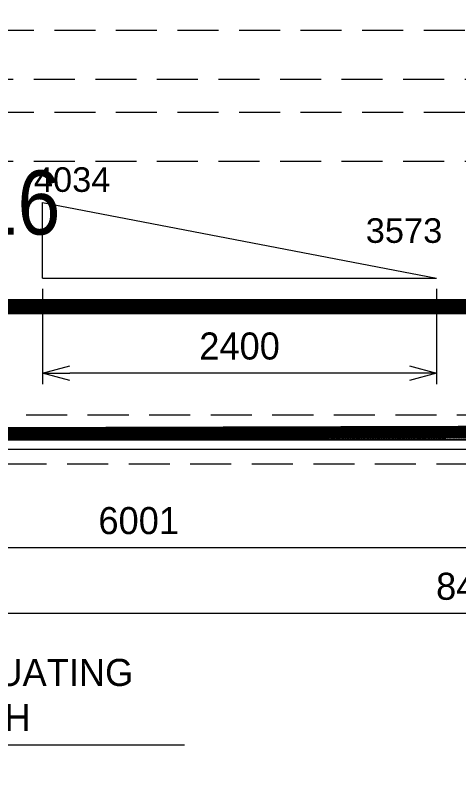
# Model space of a CAD drawing. Header units: inches. Extents: x 702888 to 852715, y 9845 to 271320.
# Drawn here: x 800492 to 803191, y 83899 to 88595 of the extents above; entities that cross this region are included whole.
import ezdxf

# ---------------------------------------------------------------- set-up
doc = ezdxf.new("R2010")
doc.units = ezdxf.units.IN
doc.header["$MEASUREMENT"] = 0
doc.header["$PDMODE"] = 34
for name, pattern in [('CENTER2', [1.125, 0.75, -0.125, 0.125, -0.125]), ('DASHED2', [0.375, 0.25, -0.125]), ('HIDDEN', [9.525, 6.35, -3.175])]:
    doc.linetypes.add(name, pattern=pattern)
doc.layers.get('0').update_dxf_attribs({"lineweight": 5})
doc.layers.get('Defpoints').update_dxf_attribs({"lineweight": 5})
for name, color, linetype, lineweight in [('AIR PIPE', 120, 'Continuous', 5), ('Beam 150x75', 55, 'Continuous', 5), ('Beam 200', 6, 'Continuous', 0), ('chain con', 52, 'Continuous', 5), ('Power track', 161, 'Continuous', 5)]:
    doc.layers.add(name, color=color, linetype=linetype, lineweight=lineweight)
doc.layers.add('FREE-6M', color=70, linetype='Continuous')
doc.styles.add('LUCIDA CONSOLE', font='swissl.ttf')
doc.dimstyles.new('D1', dxfattribs={"dimscale": 66, "dimtxt": 2.5, "dimasz": 2.5, "dimexe": 1, "dimexo": 1, "dimgap": 1.25, "dimtad": 1, "dimdec": 0, "dimdsep": 46, "dimtxsty": 'Standard', "dimblk": 'OPEN30', "dimcen": 2.5, "dimclrd": 150, "dimclre": 150, "dimclrt": 140, "dimadec": 0, "dimazin": 0, "dimtfac": 1, "dimtdec": 0, "dimtmove": 0, "dimatfit": 3, "dimfxl": 1, "dimtfill": 1, "dimlwd": 13, "dimlwe": 13, "dimarcsym": 0})

# ---------------------------------------------------------------- blocks, each defined once
blk = doc.blocks.new('A$C6ACB2806')
at = {"color": 1, "linetype": 'DASHED2', "ltscale": 1000}
blk.add_lwpolyline([(82525.4, -3675.1), (68525.4, -3675.1), (68525.4, -3375.1), (82525.4, -3375.1)], close=True, dxfattribs=at)
blk = doc.blocks.new('T6YY6')
at = {"linetype": 'CENTER2', "ltscale": 80}
blk.add_line((706263.8, 77134.1), (706263.8, 83265.3), dxfattribs=at)
for p, q in [((706201.3, 77210.4), (706201.3, 83210.4)), ((706201.3, 83210.4), (706326.3, 83210.4)), ((706326.3, 77210.4), (706326.3, 83210.4)), ((706201.3, 77210.4), (706326.3, 77210.4))]:
    blk.add_line(p, q)
at = {"linetype": 'HIDDEN'}
for p, q in [((706261, 83210.4), (706261, 77210.4)), ((706266.7, 83210.4), (706266.7, 77210.4))]:
    blk.add_line(p, q, dxfattribs=at)
blk = doc.blocks.new('65u6u76i')
at = {"color": 1}
for p, q in [((748396.7, 88210), (745996.8, 87749)), ((748396.7, 87749), (748396.7, 88210)), ((748396.7, 87749), (745996.8, 87749))]:
    blk.add_line(p, q, dxfattribs=at)
blk = doc.blocks.new('_Open30')
at = {"color": 0, "linetype": 'ByBlock', "lineweight": -2}
for p, q in [((-1, 0.268), (0, 0)), ((0, 0), (-1, -0.268)), ((0, 0), (-1, 0))]:
    blk.add_line(p, q, dxfattribs=at)
blk = doc.blocks.new('*D261')
at = {"color": 150, "lineweight": 13, "transparency": 16777216}
for p, q in [((800657.3, 86927.1), (800657.3, 86347)), ((803057.2, 86927.1), (803057.2, 86347)), ((802892.2, 86413), (800822.3, 86413))]:
    blk.add_line(p, q, dxfattribs=at)
at = {"layer": 'Defpoints', "color": 0, "transparency": 16777216}
for p in [(800657.3, 86993.1), (803057.2, 86993.1), (800657.3, 86413)]:
    blk.add_point(p, dxfattribs=at)
at = {"color": 150, "lineweight": 13, "transparency": 16777216, "xscale": 165, "yscale": 165, "zscale": 165, "rotation": 180}
blk.add_blockref('_Open30', (800657.3, 86413), dxfattribs=at)
at = {"color": 150, "lineweight": 13, "transparency": 16777216, "xscale": 165, "yscale": 165, "zscale": 165}
blk.add_blockref('_Open30', (803057.2, 86413), dxfattribs=at)
at = {"color": 140, "transparency": 16777216, "insert": (801857.2, 86578), "char_height": 165, "attachment_point": 5, "bg_fill": 3, "box_fill_scale": 1.25, "bg_fill_color": 256, "bg_fill_true_color": 13158600, "bg_fill_transparency": 0}
blk.add_mtext('2400', dxfattribs=at)
blk = doc.blocks.new('*D554')
at = {"color": 150, "lineweight": 13, "transparency": 16777216}
for p, q in [((799095.2, 85824), (799095.2, 84881.8)), ((807504.4, 85823), (807504.4, 84881.8)), ((807339.4, 84947.8), (799260.2, 84947.8))]:
    blk.add_line(p, q, dxfattribs=at)
at = {"layer": 'Defpoints', "color": 0, "transparency": 16777216}
for p in [(799095.2, 85890), (807504.4, 85889), (799095.2, 84947.8)]:
    blk.add_point(p, dxfattribs=at)
at = {"color": 150, "lineweight": 13, "transparency": 16777216, "xscale": 165, "yscale": 165, "zscale": 165, "rotation": 180}
blk.add_blockref('_Open30', (799095.2, 84947.8), dxfattribs=at)
at = {"color": 150, "lineweight": 13, "transparency": 16777216, "xscale": 165, "yscale": 165, "zscale": 165}
blk.add_blockref('_Open30', (807504.4, 84947.8), dxfattribs=at)
at = {"color": 140, "transparency": 16777216, "insert": (803299.8, 85112.8), "char_height": 165, "attachment_point": 5, "bg_fill": 3, "box_fill_scale": 1.25, "bg_fill_color": 256, "bg_fill_true_color": 13158600, "bg_fill_transparency": 0}
blk.add_mtext('8409', dxfattribs=at)
blk = doc.blocks.new('*D580')
at = {"color": 150, "lineweight": 13, "transparency": 16777216}
for p, q in [((798242.2, 86753), (798242.2, 85282.4)), ((804243.2, 86753), (804243.2, 85282.4)), ((804078.2, 85348.4), (798407.2, 85348.4))]:
    blk.add_line(p, q, dxfattribs=at)
at = {"layer": 'Defpoints', "color": 0, "transparency": 16777216}
for p in [(798242.2, 86819), (804243.2, 86819), (798242.2, 85348.4)]:
    blk.add_point(p, dxfattribs=at)
at = {"color": 150, "lineweight": 13, "transparency": 16777216, "xscale": 165, "yscale": 165, "zscale": 165, "rotation": 180}
blk.add_blockref('_Open30', (798242.2, 85348.4), dxfattribs=at)
at = {"color": 150, "lineweight": 13, "transparency": 16777216, "xscale": 165, "yscale": 165, "zscale": 165}
blk.add_blockref('_Open30', (804243.2, 85348.4), dxfattribs=at)
at = {"color": 140, "transparency": 16777216, "insert": (801242.7, 85513.4), "char_height": 165, "attachment_point": 5, "bg_fill": 3, "box_fill_scale": 1.25, "bg_fill_color": 256, "bg_fill_true_color": 13158600, "bg_fill_transparency": 0}
blk.add_mtext('6001', dxfattribs=at)
blk = doc.blocks.new('T556U56')
for p, q in [((799291.4, 86856.5), (805177.8, 86856.5)), ((799291.4, 86856.5), (799291.4, 86781.5)), ((805177.8, 86856.5), (805177.8, 86781.5)), ((805177.8, 86856.5), (805177.8, 86781.5)), ((799291.4, 86781.5), (805177.8, 86781.5))]:
    blk.add_line(p, q)
at = {"linetype": 'HIDDEN'}
for p, q in [((799291.4, 86821.5), (805177.8, 86821.5)), ((799291.4, 86816.5), (805177.8, 86816.5))]:
    blk.add_line(p, q, dxfattribs=at)
at = {"linetype": 'CENTER2', "ltscale": 30}
blk.add_line((805177.8, 86819), (799291.4, 86819), dxfattribs=at)

msp = doc.modelspace()

# ---------------------------------------------------------------- linework, layer by layer
at = {"color": 1, "linetype": 'DASHED2', "ltscale": 1000}
for points in [[(811353.711, 88204.572), (797353.711, 88204.572), (797353.711, 88504.572), (811353.711, 88504.572)], [(811353.711, 87704.572), (797353.711, 87704.572), (797353.711, 88004.572), (811353.711, 88004.572)]]:
    msp.add_lwpolyline(points, close=True, dxfattribs=at)
at = {"layer": 'AIR PIPE', "const_width": 75}
msp.add_lwpolyline([(809419.463, 86072.513), (765418.918, 85947.513), (765418.918, 78656.412)], dxfattribs=at)
at = {"layer": 'FREE-6M'}
msp.add_line((799095.24, 86010.013), (807504.357, 86009.083), dxfattribs=at)
at = {"layer": 'Power track', "ltscale": 20}
msp.add_line((804243.213, 86819.019), (798242.153, 86819.019), dxfattribs=at)

# ---------------------------------------------------------------- block references
at = {"color": 140}
msp.add_blockref('A$C6ACB2806', (727156.226, 89534.124), dxfattribs=at)
at = {"xscale": -1}
msp.add_blockref('65u6u76i', (1549053.969, -755.865), dxfattribs=at)
at = {"layer": 'Beam 200', "rotation": 90}
msp.add_blockref('T6YY6', (881367.343, -620253.818), dxfattribs=at)

# ---------------------------------------------------------------- texts
at = {"color": 140, "width": 0.9}
msp.add_text('AS16', height=390.5237, dxfattribs=at).set_placement((799616.035, 87258.71))
at = {"char_height": 150, "attachment_point": 1, "style": 'LUCIDA CONSOLE'}
for s, insert in [('4034', (800604.254, 87668.913)), ('3573', (802625.856, 87358.003))]:
    msp.add_mtext_dynamic_manual_height_columns(s, width=89.77432, gutter_width=6.5, heights=[0], dxfattribs=dict(at, insert=insert))

# ---------------------------------------------------------------- leaders
at = {"annotation_type": 0, "has_hookline": 1, "hookline_direction": 0, "text_width": 2200}
msp.add_leader([(798670.24, 85939.513), (799073.888, 84146.173), (799238.888, 84146.173)], dimstyle='D1', override={"dimgap": 1.25, "dimtad": 1}, dxfattribs=at)

# ---------------------------------------------------------------- next in the draw order: texts
at = {"color": 140, "insert": (799321.388, 84228.673), "char_height": 165, "attachment_point": 7, "bg_fill": 3, "box_fill_scale": 1.25, "bg_fill_color": 256, "bg_fill_true_color": 13158600, "bg_fill_transparency": 0}
msp.add_mtext('SELF ACTUATING\\PSWITCH-RH', dxfattribs=at)

# ---------------------------------------------------------------- next in the draw order: dimensions: what is measured, and where the dimension line sits
for base, p1, p2, picture, middle in [((800657.272, 86412.991), (803057.218, 86993.126), (800657.272, 86993.126), '*D261', (801857.245, 86577.991)), ((799095.24, 84947.83), (807504.357, 85889.013), (799095.24, 85890.013), '*D554', (803299.798, 85112.83))]:
    dim = msp.add_linear_dim(base=base, p1=p1, p2=p2, dimstyle='D1')
    dim.commit()
    dim.dimension.update_dxf_attribs({"geometry": picture, "text_midpoint": middle})

# ---------------------------------------------------------------- next in the draw order: linework, layer by layer
at = {"layer": 'chain con', "color": 51, "true_color": 0xf7f281}
msp.add_lwpolyline([(768175.584, 91347.001, 92.306, 92.306, 0), (808354.257, 91347.129, 92.306, 92.306, -0.41397619), (809354.257, 90347.939, 92.306, 92.306, 0), (809356.963, 87009.013, 92.306, 92.306, -0.41236759), (808354.513, 86009.013, 92.306, 92.306, -0.37727433), (807242.673, 87120.75, 92.306, 92.306, 0), (807243.606, 89276.377, 92.306, 92.306, 0.90275594), (805240.14, 89276.489, 92.306, 92.306, 0), (805244.848, 87821.956, 92.306, 92.306, -0.41383313), (804243.213, 86819.019, 92.306, 92.306, 0), (798242.153, 86819.019, 92.306, 92.306, -0.41421373), (797242.153, 87819.02, 92.306, 92.306, 0), (797242.153, 90235.677, 92.306, 92.306, -0.97199685), (799353.738, 90218.985, 92.306, 92.306, 0), (799353.738, 87121.736, 92.306, 92.306, -0.37606083), (798245.24, 86010.013, 92.306, 92.306, 0), (766481.493, 86008.645, 92.306, 92.306, 0.38429449)], format="xyseb", dxfattribs=at)

# ---------------------------------------------------------------- next in the draw order: dimensions: what is measured, and where the dimension line sits
dim = msp.add_linear_dim(base=(798242.153, 85348.423), p1=(804243.213, 86819.018), p2=(798242.153, 86819.018), dimstyle='D1')
dim.commit()
dim.dimension.update_dxf_attribs({"geometry": '*D580', "text_midpoint": (801242.683, 85513.423)})

# ---------------------------------------------------------------- next in the draw order: block references
at = {"layer": 'Beam 150x75'}
msp.add_blockref('T556U56', (0, 0), dxfattribs=at)

doc.saveas('drawing.dxf')
